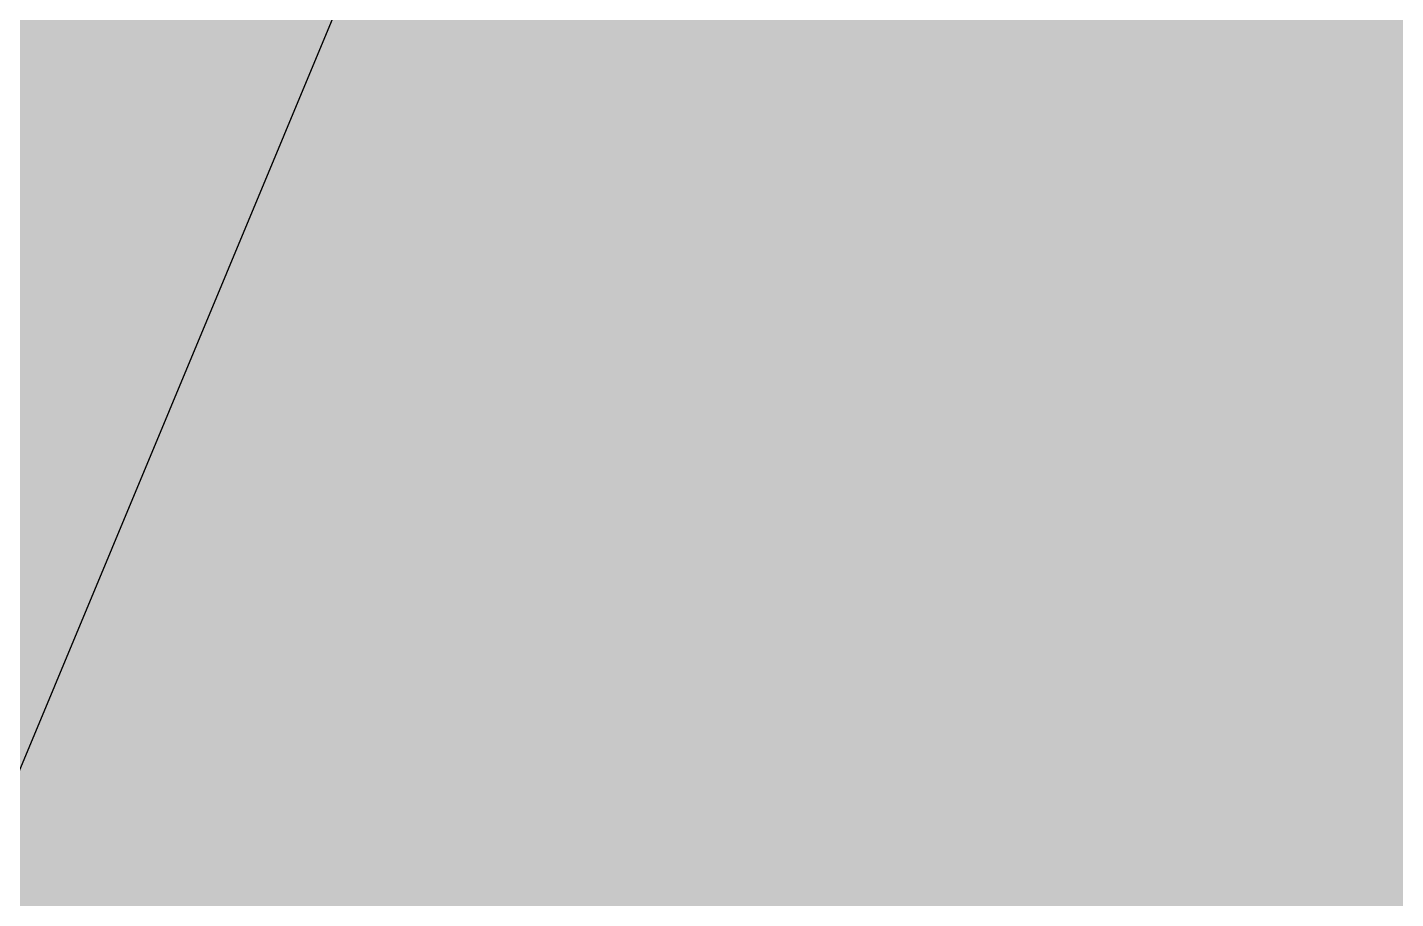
# Model space of a CAD drawing. Header units: metres. Extents: x 349021 to 349543, y 9281040 to 9281959.
# Drawn here: x 349202.9598 to 349203.1575, y 9281042.3145 to 9281042.4404 of the extents above; entities that cross this region are included whole.
import ezdxf

# ---------------------------------------------------------------- set-up
doc = ezdxf.new("R2010")
doc.units = ezdxf.units.M
doc.header["$LTSCALE"] = 0.25
doc.layers.add('ISO-3D', color=7, linetype='CONTINUOUS', lineweight=13)
doc.layers.add('LLAMADAS-NUM', color=30, linetype='CONTINUOUS', lineweight=25, true_color=0xc05014)

msp = doc.modelspace()

# ---------------------------------------------------------------- linework, layer by layer
at = {"layer": 'ISO-3D', "true_color": 0x9e9c96}
for points in [[(349202.96792, 9281042.45464), (349202.98057, 9281042.44733), (349202.95521, 9281042.44731), (349202.96787, 9281042.44)], [(349202.99328, 9281042.45467), (349203.00613, 9281042.44724), (349202.98057, 9281042.44733), (349202.99343, 9281042.43991)], [(349203.01884, 9281042.45458), (349203.0317, 9281042.44715), (349203.00613, 9281042.44724), (349203.01899, 9281042.43982)], [(349203.0444, 9281042.45448), (349203.05726, 9281042.44706), (349203.0317, 9281042.44715), (349203.04455, 9281042.43973)], [(349203.06996, 9281042.45439), (349203.08282, 9281042.44697), (349203.05726, 9281042.44706), (349203.07012, 9281042.43964)], [(349203.09552, 9281042.4543), (349203.10838, 9281042.44688), (349203.08282, 9281042.44697), (349203.09568, 9281042.43955)], [(349203.12108, 9281042.45421), (349203.13394, 9281042.44679), (349203.10838, 9281042.44688), (349203.12124, 9281042.43945)], [(349203.14664, 9281042.45412), (349203.1595, 9281042.4467), (349203.13394, 9281042.44679), (349203.1468, 9281042.43936)], [(349202.96122, 9281042.45116), (349202.97421, 9281042.44366), (349202.94829, 9281042.4437), (349202.96128, 9281042.4362)], [(349202.98714, 9281042.45112), (349203.00013, 9281042.44362), (349202.97421, 9281042.44366), (349202.9872, 9281042.43616)], [(349203.01305, 9281042.45109), (349203.02604, 9281042.44359), (349203.00013, 9281042.44362), (349203.01312, 9281042.43612)], [(349203.03897, 9281042.45105), (349203.05196, 9281042.44355), (349203.02604, 9281042.44359), (349203.03903, 9281042.43609)], [(349203.06489, 9281042.45101), (349203.07788, 9281042.44351), (349203.05196, 9281042.44355), (349203.06495, 9281042.43605)], [(349203.09081, 9281042.45098), (349203.1038, 9281042.44348), (349203.07788, 9281042.44351), (349203.09087, 9281042.43601)], [(349203.11672, 9281042.45094), (349203.12971, 9281042.44344), (349203.1038, 9281042.44348), (349203.11679, 9281042.43598)], [(349203.14264, 9281042.4509), (349203.15563, 9281042.4434), (349203.12971, 9281042.44344), (349203.1427, 9281042.43594)], [(349203.16856, 9281042.45087), (349203.18155, 9281042.44337), (349203.15563, 9281042.4434), (349203.16862, 9281042.4359)], [(349202.95521, 9281042.44731), (349202.96787, 9281042.44), (349202.94251, 9281042.43997), (349202.95517, 9281042.43267)], [(349202.98057, 9281042.44733), (349202.99343, 9281042.43991), (349202.96787, 9281042.44), (349202.98073, 9281042.43258)], [(349203.00613, 9281042.44724), (349203.01899, 9281042.43982), (349202.99343, 9281042.43991), (349203.00629, 9281042.43248)], [(349203.0317, 9281042.44715), (349203.04455, 9281042.43973), (349203.01899, 9281042.43982), (349203.03185, 9281042.43239)], [(349203.05726, 9281042.44706), (349203.07012, 9281042.43964), (349203.04455, 9281042.43973), (349203.05741, 9281042.4323)], [(349203.08282, 9281042.44697), (349203.09568, 9281042.43955), (349203.07012, 9281042.43964), (349203.08297, 9281042.43221)], [(349203.10838, 9281042.44688), (349203.12124, 9281042.43945), (349203.09568, 9281042.43955), (349203.10854, 9281042.43212)], [(349203.13394, 9281042.44679), (349203.1468, 9281042.43936), (349203.12124, 9281042.43945), (349203.1341, 9281042.43203)], [(349203.1595, 9281042.4467), (349203.17236, 9281042.43927), (349203.1468, 9281042.43936), (349203.15966, 9281042.43194)], [(349202.94829, 9281042.4437), (349202.96128, 9281042.4362), (349202.93536, 9281042.43623), (349202.94835, 9281042.42873)], [(349202.97421, 9281042.44366), (349202.9872, 9281042.43616), (349202.96128, 9281042.4362), (349202.97427, 9281042.4287)], [(349203.00013, 9281042.44362), (349203.01312, 9281042.43612), (349202.9872, 9281042.43616), (349203.00019, 9281042.42866)], [(349203.02604, 9281042.44359), (349203.03903, 9281042.43609), (349203.01312, 9281042.43612), (349203.02611, 9281042.42862)], [(349203.05196, 9281042.44355), (349203.06495, 9281042.43605), (349203.03903, 9281042.43609), (349203.05202, 9281042.42859)], [(349203.07788, 9281042.44351), (349203.09087, 9281042.43601), (349203.06495, 9281042.43605), (349203.07794, 9281042.42855)], [(349203.1038, 9281042.44348), (349203.11679, 9281042.43598), (349203.09087, 9281042.43601), (349203.10386, 9281042.42851)], [(349203.12971, 9281042.44344), (349203.1427, 9281042.43594), (349203.11679, 9281042.43598), (349203.12978, 9281042.42848)], [(349203.15563, 9281042.4434), (349203.16862, 9281042.4359), (349203.1427, 9281042.43594), (349203.15569, 9281042.42844)], [(349202.96787, 9281042.44), (349202.98073, 9281042.43258), (349202.95517, 9281042.43267), (349202.96803, 9281042.42524)], [(349202.99343, 9281042.43991), (349203.00629, 9281042.43248), (349202.98073, 9281042.43258), (349202.99359, 9281042.42515)], [(349203.01899, 9281042.43982), (349203.03185, 9281042.43239), (349203.00629, 9281042.43248), (349203.01915, 9281042.42506)], [(349203.04455, 9281042.43973), (349203.05741, 9281042.4323), (349203.03185, 9281042.43239), (349203.04471, 9281042.42497)], [(349203.07012, 9281042.43964), (349203.08297, 9281042.43221), (349203.05741, 9281042.4323), (349203.07027, 9281042.42488)], [(349203.09568, 9281042.43955), (349203.10854, 9281042.43212), (349203.08297, 9281042.43221), (349203.09583, 9281042.42479)], [(349203.12124, 9281042.43945), (349203.1341, 9281042.43203), (349203.10854, 9281042.43212), (349203.12139, 9281042.4247)], [(349203.1468, 9281042.43936), (349203.15966, 9281042.43194), (349203.1341, 9281042.43203), (349203.14696, 9281042.42461)], [(349202.96128, 9281042.4362), (349202.97427, 9281042.4287), (349202.94835, 9281042.42873), (349202.96134, 9281042.42123)], [(349202.9872, 9281042.43616), (349203.00019, 9281042.42866), (349202.97427, 9281042.4287), (349202.98726, 9281042.4212)], [(349203.01312, 9281042.43612), (349203.02611, 9281042.42862), (349203.00019, 9281042.42866), (349203.01318, 9281042.42116)], [(349203.03903, 9281042.43609), (349203.05202, 9281042.42859), (349203.02611, 9281042.42862), (349203.0391, 9281042.42112)], [(349203.06495, 9281042.43605), (349203.07794, 9281042.42855), (349203.05202, 9281042.42859), (349203.06501, 9281042.42109)], [(349203.09087, 9281042.43601), (349203.10386, 9281042.42851), (349203.07794, 9281042.42855), (349203.09093, 9281042.42105)], [(349203.11679, 9281042.43598), (349203.12978, 9281042.42848), (349203.10386, 9281042.42851), (349203.11685, 9281042.42101)], [(349203.1427, 9281042.43594), (349203.15569, 9281042.42844), (349203.12978, 9281042.42848), (349203.14277, 9281042.42098)], [(349203.16862, 9281042.4359), (349203.18161, 9281042.4284), (349203.15569, 9281042.42844), (349203.16868, 9281042.42094)], [(349202.95517, 9281042.43267), (349202.96803, 9281042.42524), (349202.94247, 9281042.42533), (349202.95533, 9281042.41791)], [(349202.98073, 9281042.43258), (349202.99359, 9281042.42515), (349202.96803, 9281042.42524), (349202.98089, 9281042.41782)], [(349203.00629, 9281042.43248), (349203.01915, 9281042.42506), (349202.99359, 9281042.42515), (349203.00645, 9281042.41773)], [(349203.03185, 9281042.43239), (349203.04471, 9281042.42497), (349203.01915, 9281042.42506), (349203.03201, 9281042.41764)], [(349203.05741, 9281042.4323), (349203.07027, 9281042.42488), (349203.04471, 9281042.42497), (349203.05757, 9281042.41755)], [(349203.08297, 9281042.43221), (349203.09583, 9281042.42479), (349203.07027, 9281042.42488), (349203.08313, 9281042.41745)], [(349203.10854, 9281042.43212), (349203.12139, 9281042.4247), (349203.09583, 9281042.42479), (349203.10869, 9281042.41736)], [(349203.1341, 9281042.43203), (349203.14696, 9281042.42461), (349203.12139, 9281042.4247), (349203.13425, 9281042.41727)], [(349203.15966, 9281042.43194), (349203.17252, 9281042.42452), (349203.14696, 9281042.42461), (349203.15981, 9281042.41718)], [(349202.94835, 9281042.42873), (349202.96134, 9281042.42123), (349202.93543, 9281042.42127), (349202.94842, 9281042.41377)], [(349202.97427, 9281042.4287), (349202.98726, 9281042.4212), (349202.96134, 9281042.42123), (349202.97434, 9281042.41373)], [(349203.00019, 9281042.42866), (349203.01318, 9281042.42116), (349202.98726, 9281042.4212), (349203.00025, 9281042.4137)], [(349203.02611, 9281042.42862), (349203.0391, 9281042.42112), (349203.01318, 9281042.42116), (349203.02617, 9281042.41366)], [(349203.05202, 9281042.42859), (349203.06501, 9281042.42109), (349203.0391, 9281042.42112), (349203.05209, 9281042.41362)], [(349203.07794, 9281042.42855), (349203.09093, 9281042.42105), (349203.06501, 9281042.42109), (349203.078, 9281042.41359)], [(349203.10386, 9281042.42851), (349203.11685, 9281042.42101), (349203.09093, 9281042.42105), (349203.10392, 9281042.41355)], [(349203.12978, 9281042.42848), (349203.14277, 9281042.42098), (349203.11685, 9281042.42101), (349203.12984, 9281042.41351)], [(349203.15569, 9281042.42844), (349203.16868, 9281042.42094), (349203.14277, 9281042.42098), (349203.15576, 9281042.41348)], [(349202.96803, 9281042.42524), (349202.98089, 9281042.41782), (349202.95533, 9281042.41791), (349202.96819, 9281042.41048)], [(349202.99359, 9281042.42515), (349203.00645, 9281042.41773), (349202.98089, 9281042.41782), (349202.99375, 9281042.41039)], [(349203.01915, 9281042.42506), (349203.03201, 9281042.41764), (349203.00645, 9281042.41773), (349203.01931, 9281042.4103)], [(349203.04471, 9281042.42497), (349203.05757, 9281042.41755), (349203.03201, 9281042.41764), (349203.04487, 9281042.41021)], [(349203.07027, 9281042.42488), (349203.08313, 9281042.41745), (349203.05757, 9281042.41755), (349203.07043, 9281042.41012)], [(349203.09583, 9281042.42479), (349203.10869, 9281042.41736), (349203.08313, 9281042.41745), (349203.09599, 9281042.41003)], [(349203.12139, 9281042.4247), (349203.13425, 9281042.41727), (349203.10869, 9281042.41736), (349203.12155, 9281042.40994)], [(349203.14696, 9281042.42461), (349203.15981, 9281042.41718), (349203.13425, 9281042.41727), (349203.14711, 9281042.40985)], [(349202.96134, 9281042.42123), (349202.97434, 9281042.41373), (349202.94842, 9281042.41377), (349202.96141, 9281042.40627)], [(349202.98726, 9281042.4212), (349203.00025, 9281042.4137), (349202.97434, 9281042.41373), (349202.98733, 9281042.40623)], [(349203.01318, 9281042.42116), (349203.02617, 9281042.41366), (349203.00025, 9281042.4137), (349203.01324, 9281042.4062)], [(349203.0391, 9281042.42112), (349203.05209, 9281042.41362), (349203.02617, 9281042.41366), (349203.03916, 9281042.40616)], [(349203.06501, 9281042.42109), (349203.078, 9281042.41359), (349203.05209, 9281042.41362), (349203.06508, 9281042.40612)], [(349203.09093, 9281042.42105), (349203.10392, 9281042.41355), (349203.078, 9281042.41359), (349203.091, 9281042.40609)], [(349203.11685, 9281042.42101), (349203.12984, 9281042.41351), (349203.10392, 9281042.41355), (349203.11691, 9281042.40605)], [(349203.14277, 9281042.42098), (349203.15576, 9281042.41348), (349203.12984, 9281042.41351), (349203.14283, 9281042.40601)], [(349203.16868, 9281042.42094), (349203.18167, 9281042.41344), (349203.15576, 9281042.41348), (349203.16875, 9281042.40598)], [(349202.95533, 9281042.41791), (349202.96819, 9281042.41048), (349202.94263, 9281042.41058), (349202.95549, 9281042.40315)], [(349202.98089, 9281042.41782), (349202.99375, 9281042.41039), (349202.96819, 9281042.41048), (349202.98105, 9281042.40306)], [(349203.00645, 9281042.41773), (349203.01931, 9281042.4103), (349202.99375, 9281042.41039), (349203.00661, 9281042.40297)], [(349203.03201, 9281042.41764), (349203.04487, 9281042.41021), (349203.01931, 9281042.4103), (349203.03217, 9281042.40288)], [(349203.05757, 9281042.41755), (349203.07043, 9281042.41012), (349203.04487, 9281042.41021), (349203.05773, 9281042.40279)], [(349203.08313, 9281042.41745), (349203.09599, 9281042.41003), (349203.07043, 9281042.41012), (349203.08329, 9281042.4027)], [(349203.10869, 9281042.41736), (349203.12155, 9281042.40994), (349203.09599, 9281042.41003), (349203.10885, 9281042.40261)], [(349203.13425, 9281042.41727), (349203.14711, 9281042.40985), (349203.12155, 9281042.40994), (349203.13441, 9281042.40252)], [(349203.15981, 9281042.41718), (349203.17267, 9281042.40976), (349203.14711, 9281042.40985), (349203.15997, 9281042.40242)], [(349202.94842, 9281042.41377), (349202.96141, 9281042.40627), (349202.93549, 9281042.4063), (349202.94848, 9281042.3988)], [(349202.97434, 9281042.41373), (349202.98733, 9281042.40623), (349202.96141, 9281042.40627), (349202.9744, 9281042.39877)], [(349203.00025, 9281042.4137), (349203.01324, 9281042.4062), (349202.98733, 9281042.40623), (349203.00032, 9281042.39873)], [(349203.02617, 9281042.41366), (349203.03916, 9281042.40616), (349203.01324, 9281042.4062), (349203.02623, 9281042.3987)], [(349203.05209, 9281042.41362), (349203.06508, 9281042.40612), (349203.03916, 9281042.40616), (349203.05215, 9281042.39866)], [(349203.078, 9281042.41359), (349203.091, 9281042.40609), (349203.06508, 9281042.40612), (349203.07807, 9281042.39862)], [(349203.10392, 9281042.41355), (349203.11691, 9281042.40605), (349203.091, 9281042.40609), (349203.10399, 9281042.39859)], [(349203.12984, 9281042.41351), (349203.14283, 9281042.40601), (349203.11691, 9281042.40605), (349203.1299, 9281042.39855)], [(349203.15576, 9281042.41348), (349203.16875, 9281042.40598), (349203.14283, 9281042.40601), (349203.15582, 9281042.39851)], [(349202.96819, 9281042.41048), (349202.98105, 9281042.40306), (349202.95549, 9281042.40315), (349202.96834, 9281042.39573)], [(349202.99375, 9281042.41039), (349203.00661, 9281042.40297), (349202.98105, 9281042.40306), (349202.99391, 9281042.39564)], [(349203.01931, 9281042.4103), (349203.03217, 9281042.40288), (349203.00661, 9281042.40297), (349203.01947, 9281042.39555)], [(349203.04487, 9281042.41021), (349203.05773, 9281042.40279), (349203.03217, 9281042.40288), (349203.04503, 9281042.39545)], [(349203.07043, 9281042.41012), (349203.08329, 9281042.4027), (349203.05773, 9281042.40279), (349203.07059, 9281042.39536)], [(349203.09599, 9281042.41003), (349203.10885, 9281042.40261), (349203.08329, 9281042.4027), (349203.09615, 9281042.39527)], [(349203.12155, 9281042.40994), (349203.13441, 9281042.40252), (349203.10885, 9281042.40261), (349203.12171, 9281042.39518)], [(349203.14711, 9281042.40985), (349203.15997, 9281042.40242), (349203.13441, 9281042.40252), (349203.14727, 9281042.39509)], [(349202.96141, 9281042.40627), (349202.9744, 9281042.39877), (349202.94848, 9281042.3988), (349202.96147, 9281042.3913)], [(349202.98733, 9281042.40623), (349203.00032, 9281042.39873), (349202.9744, 9281042.39877), (349202.98739, 9281042.39127)], [(349203.01324, 9281042.4062), (349203.02623, 9281042.3987), (349203.00032, 9281042.39873), (349203.01331, 9281042.39123)], [(349203.03916, 9281042.40616), (349203.05215, 9281042.39866), (349203.02623, 9281042.3987), (349203.03922, 9281042.3912)], [(349203.06508, 9281042.40612), (349203.07807, 9281042.39862), (349203.05215, 9281042.39866), (349203.06514, 9281042.39116)], [(349203.091, 9281042.40609), (349203.10399, 9281042.39859), (349203.07807, 9281042.39862), (349203.09106, 9281042.39112)], [(349203.11691, 9281042.40605), (349203.1299, 9281042.39855), (349203.10399, 9281042.39859), (349203.11698, 9281042.39109)], [(349203.14283, 9281042.40601), (349203.15582, 9281042.39851), (349203.1299, 9281042.39855), (349203.14289, 9281042.39105)], [(349203.16875, 9281042.40598), (349203.18174, 9281042.39848), (349203.15582, 9281042.39851), (349203.16881, 9281042.39101)], [(349202.95549, 9281042.40315), (349202.96834, 9281042.39573), (349202.94278, 9281042.39582), (349202.95564, 9281042.38839)], [(349202.98105, 9281042.40306), (349202.99391, 9281042.39564), (349202.96834, 9281042.39573), (349202.9812, 9281042.3883)], [(349203.00661, 9281042.40297), (349203.01947, 9281042.39555), (349202.99391, 9281042.39564), (349203.00676, 9281042.38821)], [(349203.03217, 9281042.40288), (349203.04503, 9281042.39545), (349203.01947, 9281042.39555), (349203.03233, 9281042.38812)], [(349203.05773, 9281042.40279), (349203.07059, 9281042.39536), (349203.04503, 9281042.39545), (349203.05789, 9281042.38803)], [(349203.08329, 9281042.4027), (349203.09615, 9281042.39527), (349203.07059, 9281042.39536), (349203.08345, 9281042.38794)], [(349203.10885, 9281042.40261), (349203.12171, 9281042.39518), (349203.09615, 9281042.39527), (349203.10901, 9281042.38785)], [(349203.13441, 9281042.40252), (349203.14727, 9281042.39509), (349203.12171, 9281042.39518), (349203.13457, 9281042.38776)], [(349203.15997, 9281042.40242), (349203.17283, 9281042.395), (349203.14727, 9281042.39509), (349203.16013, 9281042.38767)], [(349202.94848, 9281042.3988), (349202.96147, 9281042.3913), (349202.93555, 9281042.39134), (349202.94854, 9281042.38384)], [(349202.9744, 9281042.39877), (349202.98739, 9281042.39127), (349202.96147, 9281042.3913), (349202.97446, 9281042.3838)], [(349203.00032, 9281042.39873), (349203.01331, 9281042.39123), (349202.98739, 9281042.39127), (349203.00038, 9281042.38377)], [(349203.02623, 9281042.3987), (349203.03922, 9281042.3912), (349203.01331, 9281042.39123), (349203.0263, 9281042.38373)], [(349203.05215, 9281042.39866), (349203.06514, 9281042.39116), (349203.03922, 9281042.3912), (349203.05221, 9281042.3837)], [(349203.07807, 9281042.39862), (349203.09106, 9281042.39112), (349203.06514, 9281042.39116), (349203.07813, 9281042.38366)], [(349203.10399, 9281042.39859), (349203.11698, 9281042.39109), (349203.09106, 9281042.39112), (349203.10405, 9281042.38362)], [(349203.1299, 9281042.39855), (349203.14289, 9281042.39105), (349203.11698, 9281042.39109), (349203.12997, 9281042.38359)], [(349203.15582, 9281042.39851), (349203.16881, 9281042.39101), (349203.14289, 9281042.39105), (349203.15588, 9281042.38355)], [(349202.96834, 9281042.39573), (349202.9812, 9281042.3883), (349202.95564, 9281042.38839), (349202.9685, 9281042.38097)], [(349202.99391, 9281042.39564), (349203.00676, 9281042.38821), (349202.9812, 9281042.3883), (349202.99406, 9281042.38088)], [(349203.01947, 9281042.39555), (349203.03233, 9281042.38812), (349203.00676, 9281042.38821), (349203.01962, 9281042.38079)], [(349203.04503, 9281042.39545), (349203.05789, 9281042.38803), (349203.03233, 9281042.38812), (349203.04518, 9281042.3807)], [(349203.07059, 9281042.39536), (349203.08345, 9281042.38794), (349203.05789, 9281042.38803), (349203.07075, 9281042.38061)], [(349203.09615, 9281042.39527), (349203.10901, 9281042.38785), (349203.08345, 9281042.38794), (349203.09631, 9281042.38052)], [(349203.12171, 9281042.39518), (349203.13457, 9281042.38776), (349203.10901, 9281042.38785), (349203.12187, 9281042.38042)], [(349203.14727, 9281042.39509), (349203.16013, 9281042.38767), (349203.13457, 9281042.38776), (349203.14743, 9281042.38033)], [(349202.96147, 9281042.3913), (349202.97446, 9281042.3838), (349202.94854, 9281042.38384), (349202.96154, 9281042.37634)], [(349202.98739, 9281042.39127), (349203.00038, 9281042.38377), (349202.97446, 9281042.3838), (349202.98745, 9281042.3763)], [(349203.01331, 9281042.39123), (349203.0263, 9281042.38373), (349203.00038, 9281042.38377), (349203.01337, 9281042.37627)], [(349203.03922, 9281042.3912), (349203.05221, 9281042.3837), (349203.0263, 9281042.38373), (349203.03929, 9281042.37623)], [(349203.06514, 9281042.39116), (349203.07813, 9281042.38366), (349203.05221, 9281042.3837), (349203.0652, 9281042.3762)], [(349203.09106, 9281042.39112), (349203.10405, 9281042.38362), (349203.07813, 9281042.38366), (349203.09112, 9281042.37616)], [(349203.11698, 9281042.39109), (349203.12997, 9281042.38359), (349203.10405, 9281042.38362), (349203.11704, 9281042.37612)], [(349203.14289, 9281042.39105), (349203.15588, 9281042.38355), (349203.12997, 9281042.38359), (349203.14296, 9281042.37609)], [(349203.16881, 9281042.39101), (349203.1818, 9281042.38351), (349203.15588, 9281042.38355), (349203.16887, 9281042.37605)], [(349202.95564, 9281042.38839), (349202.9685, 9281042.38097), (349202.94294, 9281042.38106), (349202.9558, 9281042.37364)], [(349202.9812, 9281042.3883), (349202.99406, 9281042.38088), (349202.9685, 9281042.38097), (349202.98136, 9281042.37355)], [(349203.00676, 9281042.38821), (349203.01962, 9281042.38079), (349202.99406, 9281042.38088), (349203.00692, 9281042.37345)], [(349203.03233, 9281042.38812), (349203.04518, 9281042.3807), (349203.01962, 9281042.38079), (349203.03248, 9281042.37336)], [(349203.05789, 9281042.38803), (349203.07075, 9281042.38061), (349203.04518, 9281042.3807), (349203.05804, 9281042.37327)], [(349203.08345, 9281042.38794), (349203.09631, 9281042.38052), (349203.07075, 9281042.38061), (349203.0836, 9281042.37318)], [(349203.10901, 9281042.38785), (349203.12187, 9281042.38042), (349203.09631, 9281042.38052), (349203.10917, 9281042.37309)], [(349203.13457, 9281042.38776), (349203.14743, 9281042.38033), (349203.12187, 9281042.38042), (349203.13473, 9281042.373)], [(349203.16013, 9281042.38767), (349203.17299, 9281042.38024), (349203.14743, 9281042.38033), (349203.16029, 9281042.37291)], [(349202.94854, 9281042.38384), (349202.96154, 9281042.37634), (349202.93562, 9281042.37638), (349202.94861, 9281042.36888)], [(349202.97446, 9281042.3838), (349202.98745, 9281042.3763), (349202.96154, 9281042.37634), (349202.97453, 9281042.36884)], [(349203.00038, 9281042.38377), (349203.01337, 9281042.37627), (349202.98745, 9281042.3763), (349203.00044, 9281042.3688)], [(349203.0263, 9281042.38373), (349203.03929, 9281042.37623), (349203.01337, 9281042.37627), (349203.02636, 9281042.36877)], [(349203.05221, 9281042.3837), (349203.0652, 9281042.3762), (349203.03929, 9281042.37623), (349203.05228, 9281042.36873)], [(349203.07813, 9281042.38366), (349203.09112, 9281042.37616), (349203.0652, 9281042.3762), (349203.0782, 9281042.3687)], [(349203.10405, 9281042.38362), (349203.11704, 9281042.37612), (349203.09112, 9281042.37616), (349203.10411, 9281042.36866)], [(349203.12997, 9281042.38359), (349203.14296, 9281042.37609), (349203.11704, 9281042.37612), (349203.13003, 9281042.36862)], [(349203.15588, 9281042.38355), (349203.16887, 9281042.37605), (349203.14296, 9281042.37609), (349203.15595, 9281042.36859)], [(349202.9685, 9281042.38097), (349202.98136, 9281042.37355), (349202.9558, 9281042.37364), (349202.96866, 9281042.36621)], [(349202.99406, 9281042.38088), (349203.00692, 9281042.37345), (349202.98136, 9281042.37355), (349202.99422, 9281042.36612)], [(349203.01962, 9281042.38079), (349203.03248, 9281042.37336), (349203.00692, 9281042.37345), (349203.01978, 9281042.36603)], [(349203.04518, 9281042.3807), (349203.05804, 9281042.37327), (349203.03248, 9281042.37336), (349203.04534, 9281042.36594)], [(349203.07075, 9281042.38061), (349203.0836, 9281042.37318), (349203.05804, 9281042.37327), (349203.0709, 9281042.36585)], [(349203.09631, 9281042.38052), (349203.10917, 9281042.37309), (349203.0836, 9281042.37318), (349203.09646, 9281042.36576)], [(349203.12187, 9281042.38042), (349203.13473, 9281042.373), (349203.10917, 9281042.37309), (349203.12202, 9281042.36567)], [(349203.14743, 9281042.38033), (349203.16029, 9281042.37291), (349203.13473, 9281042.373), (349203.14759, 9281042.36558)], [(349202.96154, 9281042.37634), (349202.97453, 9281042.36884), (349202.94861, 9281042.36888), (349202.9616, 9281042.36138)], [(349202.98745, 9281042.3763), (349203.00044, 9281042.3688), (349202.97453, 9281042.36884), (349202.98752, 9281042.36134)], [(349203.01337, 9281042.37627), (349203.02636, 9281042.36877), (349203.00044, 9281042.3688), (349203.01343, 9281042.3613)], [(349203.03929, 9281042.37623), (349203.05228, 9281042.36873), (349203.02636, 9281042.36877), (349203.03935, 9281042.36127)], [(349203.0652, 9281042.3762), (349203.0782, 9281042.3687), (349203.05228, 9281042.36873), (349203.06527, 9281042.36123)], [(349203.09112, 9281042.37616), (349203.10411, 9281042.36866), (349203.0782, 9281042.3687), (349203.09119, 9281042.3612)], [(349203.11704, 9281042.37612), (349203.13003, 9281042.36862), (349203.10411, 9281042.36866), (349203.1171, 9281042.36116)], [(349203.14296, 9281042.37609), (349203.15595, 9281042.36859), (349203.13003, 9281042.36862), (349203.14302, 9281042.36112)], [(349203.16887, 9281042.37605), (349203.18186, 9281042.36855), (349203.15595, 9281042.36859), (349203.16894, 9281042.36109)], [(349202.9558, 9281042.37364), (349202.96866, 9281042.36621), (349202.9431, 9281042.3663), (349202.95596, 9281042.35888)], [(349202.98136, 9281042.37355), (349202.99422, 9281042.36612), (349202.96866, 9281042.36621), (349202.98152, 9281042.35879)], [(349203.00692, 9281042.37345), (349203.01978, 9281042.36603), (349202.99422, 9281042.36612), (349203.00708, 9281042.3587)], [(349203.03248, 9281042.37336), (349203.04534, 9281042.36594), (349203.01978, 9281042.36603), (349203.03264, 9281042.35861)], [(349203.05804, 9281042.37327), (349203.0709, 9281042.36585), (349203.04534, 9281042.36594), (349203.0582, 9281042.35852)], [(349203.0836, 9281042.37318), (349203.09646, 9281042.36576), (349203.0709, 9281042.36585), (349203.08376, 9281042.35842)], [(349203.10917, 9281042.37309), (349203.12202, 9281042.36567), (349203.09646, 9281042.36576), (349203.10932, 9281042.35833)], [(349203.13473, 9281042.373), (349203.14759, 9281042.36558), (349203.12202, 9281042.36567), (349203.13488, 9281042.35824)], [(349203.16029, 9281042.37291), (349203.17315, 9281042.36548), (349203.14759, 9281042.36558), (349203.16044, 9281042.35815)], [(349202.94861, 9281042.36888), (349202.9616, 9281042.36138), (349202.93568, 9281042.36141), (349202.94867, 9281042.35391)], [(349202.97453, 9281042.36884), (349202.98752, 9281042.36134), (349202.9616, 9281042.36138), (349202.97459, 9281042.35388)], [(349203.00044, 9281042.3688), (349203.01343, 9281042.3613), (349202.98752, 9281042.36134), (349203.00051, 9281042.35384)], [(349203.02636, 9281042.36877), (349203.03935, 9281042.36127), (349203.01343, 9281042.3613), (349203.02642, 9281042.3538)], [(349203.05228, 9281042.36873), (349203.06527, 9281042.36123), (349203.03935, 9281042.36127), (349203.05234, 9281042.35377)], [(349203.0782, 9281042.3687), (349203.09119, 9281042.3612), (349203.06527, 9281042.36123), (349203.07826, 9281042.35373)], [(349203.10411, 9281042.36866), (349203.1171, 9281042.36116), (349203.09119, 9281042.3612), (349203.10418, 9281042.3537)], [(349203.13003, 9281042.36862), (349203.14302, 9281042.36112), (349203.1171, 9281042.36116), (349203.13009, 9281042.35366)], [(349203.15595, 9281042.36859), (349203.16894, 9281042.36109), (349203.14302, 9281042.36112), (349203.15601, 9281042.35362)], [(349202.96866, 9281042.36621), (349202.98152, 9281042.35879), (349202.95596, 9281042.35888), (349202.96882, 9281042.35145)], [(349202.99422, 9281042.36612), (349203.00708, 9281042.3587), (349202.98152, 9281042.35879), (349202.99438, 9281042.35136)], [(349203.01978, 9281042.36603), (349203.03264, 9281042.35861), (349203.00708, 9281042.3587), (349203.01994, 9281042.35127)], [(349203.04534, 9281042.36594), (349203.0582, 9281042.35852), (349203.03264, 9281042.35861), (349203.0455, 9281042.35118)], [(349203.0709, 9281042.36585), (349203.08376, 9281042.35842), (349203.0582, 9281042.35852), (349203.07106, 9281042.35109)], [(349203.09646, 9281042.36576), (349203.10932, 9281042.35833), (349203.08376, 9281042.35842), (349203.09662, 9281042.351)], [(349203.12202, 9281042.36567), (349203.13488, 9281042.35824), (349203.10932, 9281042.35833), (349203.12218, 9281042.35091)], [(349203.14759, 9281042.36558), (349203.16044, 9281042.35815), (349203.13488, 9281042.35824), (349203.14774, 9281042.35082)], [(349202.9616, 9281042.36138), (349202.97459, 9281042.35388), (349202.94867, 9281042.35391), (349202.96166, 9281042.34641)], [(349202.98752, 9281042.36134), (349203.00051, 9281042.35384), (349202.97459, 9281042.35388), (349202.98758, 9281042.34638)], [(349203.01343, 9281042.3613), (349203.02642, 9281042.3538), (349203.00051, 9281042.35384), (349203.0135, 9281042.34634)], [(349203.03935, 9281042.36127), (349203.05234, 9281042.35377), (349203.02642, 9281042.3538), (349203.03941, 9281042.3463)], [(349203.06527, 9281042.36123), (349203.07826, 9281042.35373), (349203.05234, 9281042.35377), (349203.06533, 9281042.34627)], [(349203.09119, 9281042.3612), (349203.10418, 9281042.3537), (349203.07826, 9281042.35373), (349203.09125, 9281042.34623)], [(349203.1171, 9281042.36116), (349203.13009, 9281042.35366), (349203.10418, 9281042.3537), (349203.11717, 9281042.3462)], [(349203.14302, 9281042.36112), (349203.15601, 9281042.35362), (349203.13009, 9281042.35366), (349203.14308, 9281042.34616)], [(349203.16894, 9281042.36109), (349203.18193, 9281042.35359), (349203.15601, 9281042.35362), (349203.169, 9281042.34612)], [(349202.95596, 9281042.35888), (349202.96882, 9281042.35145), (349202.94326, 9281042.35155), (349202.95611, 9281042.34412)], [(349202.98152, 9281042.35879), (349202.99438, 9281042.35136), (349202.96882, 9281042.35145), (349202.98168, 9281042.34403)], [(349203.00708, 9281042.3587), (349203.01994, 9281042.35127), (349202.99438, 9281042.35136), (349203.00724, 9281042.34394)], [(349203.03264, 9281042.35861), (349203.0455, 9281042.35118), (349203.01994, 9281042.35127), (349203.0328, 9281042.34385)], [(349203.0582, 9281042.35852), (349203.07106, 9281042.35109), (349203.0455, 9281042.35118), (349203.05836, 9281042.34376)], [(349203.08376, 9281042.35842), (349203.09662, 9281042.351), (349203.07106, 9281042.35109), (349203.08392, 9281042.34367)], [(349203.10932, 9281042.35833), (349203.12218, 9281042.35091), (349203.09662, 9281042.351), (349203.10948, 9281042.34358)], [(349203.13488, 9281042.35824), (349203.14774, 9281042.35082), (349203.12218, 9281042.35091), (349203.13504, 9281042.34348)], [(349203.16044, 9281042.35815), (349203.1733, 9281042.35073), (349203.14774, 9281042.35082), (349203.1606, 9281042.34339)], [(349202.94867, 9281042.35391), (349202.96166, 9281042.34641), (349202.93574, 9281042.34645), (349202.94873, 9281042.33895)], [(349202.97459, 9281042.35388), (349202.98758, 9281042.34638), (349202.96166, 9281042.34641), (349202.97465, 9281042.33891)], [(349203.00051, 9281042.35384), (349203.0135, 9281042.34634), (349202.98758, 9281042.34638), (349203.00057, 9281042.33888)], [(349203.02642, 9281042.3538), (349203.03941, 9281042.3463), (349203.0135, 9281042.34634), (349203.02649, 9281042.33884)], [(349203.05234, 9281042.35377), (349203.06533, 9281042.34627), (349203.03941, 9281042.3463), (349203.0524, 9281042.3388)], [(349203.07826, 9281042.35373), (349203.09125, 9281042.34623), (349203.06533, 9281042.34627), (349203.07832, 9281042.33877)], [(349203.10418, 9281042.3537), (349203.11717, 9281042.3462), (349203.09125, 9281042.34623), (349203.10424, 9281042.33873)], [(349203.13009, 9281042.35366), (349203.14308, 9281042.34616), (349203.11717, 9281042.3462), (349203.13016, 9281042.3387)], [(349203.15601, 9281042.35362), (349203.169, 9281042.34612), (349203.14308, 9281042.34616), (349203.15607, 9281042.33866)], [(349202.96882, 9281042.35145), (349202.98168, 9281042.34403), (349202.95611, 9281042.34412), (349202.96897, 9281042.3367)], [(349202.99438, 9281042.35136), (349203.00724, 9281042.34394), (349202.98168, 9281042.34403), (349202.99453, 9281042.33661)], [(349203.01994, 9281042.35127), (349203.0328, 9281042.34385), (349203.00724, 9281042.34394), (349203.0201, 9281042.33652)], [(349203.0455, 9281042.35118), (349203.05836, 9281042.34376), (349203.0328, 9281042.34385), (349203.04566, 9281042.33642)], [(349203.07106, 9281042.35109), (349203.08392, 9281042.34367), (349203.05836, 9281042.34376), (349203.07122, 9281042.33633)], [(349203.09662, 9281042.351), (349203.10948, 9281042.34358), (349203.08392, 9281042.34367), (349203.09678, 9281042.33624)], [(349203.12218, 9281042.35091), (349203.13504, 9281042.34348), (349203.10948, 9281042.34358), (349203.12234, 9281042.33615)], [(349203.14774, 9281042.35082), (349203.1606, 9281042.34339), (349203.13504, 9281042.34348), (349203.1479, 9281042.33606)], [(349202.96166, 9281042.34641), (349202.97465, 9281042.33891), (349202.94873, 9281042.33895), (349202.96173, 9281042.33145)], [(349202.98758, 9281042.34638), (349203.00057, 9281042.33888), (349202.97465, 9281042.33891), (349202.98764, 9281042.33141)], [(349203.0135, 9281042.34634), (349203.02649, 9281042.33884), (349203.00057, 9281042.33888), (349203.01356, 9281042.33138)], [(349203.03941, 9281042.3463), (349203.0524, 9281042.3388), (349203.02649, 9281042.33884), (349203.03948, 9281042.33134)], [(349203.06533, 9281042.34627), (349203.07832, 9281042.33877), (349203.0524, 9281042.3388), (349203.06539, 9281042.3313)], [(349203.09125, 9281042.34623), (349203.10424, 9281042.33873), (349203.07832, 9281042.33877), (349203.09131, 9281042.33127)], [(349203.11717, 9281042.3462), (349203.13016, 9281042.3387), (349203.10424, 9281042.33873), (349203.11723, 9281042.33123)], [(349203.14308, 9281042.34616), (349203.15607, 9281042.33866), (349203.13016, 9281042.3387), (349203.14315, 9281042.3312)], [(349203.169, 9281042.34612), (349203.18199, 9281042.33862), (349203.15607, 9281042.33866), (349203.16906, 9281042.33116)], [(349202.95611, 9281042.34412), (349202.96897, 9281042.3367), (349202.94341, 9281042.33679), (349202.95627, 9281042.32936)], [(349202.98168, 9281042.34403), (349202.99453, 9281042.33661), (349202.96897, 9281042.3367), (349202.98183, 9281042.32927)], [(349203.00724, 9281042.34394), (349203.0201, 9281042.33652), (349202.99453, 9281042.33661), (349203.00739, 9281042.32918)], [(349203.0328, 9281042.34385), (349203.04566, 9281042.33642), (349203.0201, 9281042.33652), (349203.03295, 9281042.32909)], [(349203.05836, 9281042.34376), (349203.07122, 9281042.33633), (349203.04566, 9281042.33642), (349203.05852, 9281042.329)], [(349203.08392, 9281042.34367), (349203.09678, 9281042.33624), (349203.07122, 9281042.33633), (349203.08408, 9281042.32891)], [(349203.10948, 9281042.34358), (349203.12234, 9281042.33615), (349203.09678, 9281042.33624), (349203.10964, 9281042.32882)], [(349203.13504, 9281042.34348), (349203.1479, 9281042.33606), (349203.12234, 9281042.33615), (349203.1352, 9281042.32873)], [(349203.1606, 9281042.34339), (349203.17346, 9281042.33597), (349203.1479, 9281042.33606), (349203.16076, 9281042.32864)], [(349202.94873, 9281042.33895), (349202.96173, 9281042.33145), (349202.93581, 9281042.33149), (349202.9488, 9281042.32399)], [(349202.97465, 9281042.33891), (349202.98764, 9281042.33141), (349202.96173, 9281042.33145), (349202.97472, 9281042.32395)], [(349203.00057, 9281042.33888), (349203.01356, 9281042.33138), (349202.98764, 9281042.33141), (349203.00063, 9281042.32391)], [(349203.02649, 9281042.33884), (349203.03948, 9281042.33134), (349203.01356, 9281042.33138), (349203.02655, 9281042.32388)], [(349203.0524, 9281042.3388), (349203.06539, 9281042.3313), (349203.03948, 9281042.33134), (349203.05247, 9281042.32384)], [(349203.07832, 9281042.33877), (349203.09131, 9281042.33127), (349203.06539, 9281042.3313), (349203.07839, 9281042.3238)], [(349203.10424, 9281042.33873), (349203.11723, 9281042.33123), (349203.09131, 9281042.33127), (349203.1043, 9281042.32377)], [(349203.13016, 9281042.3387), (349203.14315, 9281042.3312), (349203.11723, 9281042.33123), (349203.13022, 9281042.32373)], [(349203.15607, 9281042.33866), (349203.16906, 9281042.33116), (349203.14315, 9281042.3312), (349203.15614, 9281042.3237)], [(349202.96897, 9281042.3367), (349202.98183, 9281042.32927), (349202.95627, 9281042.32936), (349202.96913, 9281042.32194)], [(349202.99453, 9281042.33661), (349203.00739, 9281042.32918), (349202.98183, 9281042.32927), (349202.99469, 9281042.32185)], [(349203.0201, 9281042.33652), (349203.03295, 9281042.32909), (349203.00739, 9281042.32918), (349203.02025, 9281042.32176)], [(349203.04566, 9281042.33642), (349203.05852, 9281042.329), (349203.03295, 9281042.32909), (349203.04581, 9281042.32167)], [(349203.07122, 9281042.33633), (349203.08408, 9281042.32891), (349203.05852, 9281042.329), (349203.07138, 9281042.32158)], [(349203.09678, 9281042.33624), (349203.10964, 9281042.32882), (349203.08408, 9281042.32891), (349203.09694, 9281042.32148)], [(349203.12234, 9281042.33615), (349203.1352, 9281042.32873), (349203.10964, 9281042.32882), (349203.1225, 9281042.32139)], [(349203.1479, 9281042.33606), (349203.16076, 9281042.32864), (349203.1352, 9281042.32873), (349203.14806, 9281042.3213)], [(349202.96173, 9281042.33145), (349202.97472, 9281042.32395), (349202.9488, 9281042.32399), (349202.96179, 9281042.31649)], [(349202.98764, 9281042.33141), (349203.00063, 9281042.32391), (349202.97472, 9281042.32395), (349202.98771, 9281042.31645)], [(349203.01356, 9281042.33138), (349203.02655, 9281042.32388), (349203.00063, 9281042.32391), (349203.01362, 9281042.31641)], [(349203.03948, 9281042.33134), (349203.05247, 9281042.32384), (349203.02655, 9281042.32388), (349203.03954, 9281042.31638)], [(349203.06539, 9281042.3313), (349203.07839, 9281042.3238), (349203.05247, 9281042.32384), (349203.06546, 9281042.31634)], [(349203.09131, 9281042.33127), (349203.1043, 9281042.32377), (349203.07839, 9281042.3238), (349203.09138, 9281042.3163)], [(349203.11723, 9281042.33123), (349203.13022, 9281042.32373), (349203.1043, 9281042.32377), (349203.11729, 9281042.31627)], [(349203.14315, 9281042.3312), (349203.15614, 9281042.3237), (349203.13022, 9281042.32373), (349203.14321, 9281042.31623)], [(349203.16906, 9281042.33116), (349203.18205, 9281042.32366), (349203.15614, 9281042.3237), (349203.16913, 9281042.3162)], [(349202.95627, 9281042.32936), (349202.96913, 9281042.32194), (349202.94357, 9281042.32203), (349202.95643, 9281042.31461)], [(349202.98183, 9281042.32927), (349202.99469, 9281042.32185), (349202.96913, 9281042.32194), (349202.98199, 9281042.31452)], [(349203.00739, 9281042.32918), (349203.02025, 9281042.32176), (349202.99469, 9281042.32185), (349203.00755, 9281042.31442)], [(349203.03295, 9281042.32909), (349203.04581, 9281042.32167), (349203.02025, 9281042.32176), (349203.03311, 9281042.31433)], [(349203.05852, 9281042.329), (349203.07138, 9281042.32158), (349203.04581, 9281042.32167), (349203.05867, 9281042.31424)], [(349203.08408, 9281042.32891), (349203.09694, 9281042.32148), (349203.07138, 9281042.32158), (349203.08423, 9281042.31415)], [(349203.10964, 9281042.32882), (349203.1225, 9281042.32139), (349203.09694, 9281042.32148), (349203.1098, 9281042.31406)], [(349203.1352, 9281042.32873), (349203.14806, 9281042.3213), (349203.1225, 9281042.32139), (349203.13536, 9281042.31397)], [(349203.16076, 9281042.32864), (349203.17362, 9281042.32121), (349203.14806, 9281042.3213), (349203.16092, 9281042.31388)], [(349202.9488, 9281042.32399), (349202.96179, 9281042.31649), (349202.93587, 9281042.31652), (349202.94886, 9281042.30902)], [(349202.97472, 9281042.32395), (349202.98771, 9281042.31645), (349202.96179, 9281042.31649), (349202.97478, 9281042.30899)], [(349203.00063, 9281042.32391), (349203.01362, 9281042.31641), (349202.98771, 9281042.31645), (349203.0007, 9281042.30895)], [(349203.02655, 9281042.32388), (349203.03954, 9281042.31638), (349203.01362, 9281042.31641), (349203.02661, 9281042.30891)], [(349203.05247, 9281042.32384), (349203.06546, 9281042.31634), (349203.03954, 9281042.31638), (349203.05253, 9281042.30888)], [(349203.07839, 9281042.3238), (349203.09138, 9281042.3163), (349203.06546, 9281042.31634), (349203.07845, 9281042.30884)], [(349203.1043, 9281042.32377), (349203.11729, 9281042.31627), (349203.09138, 9281042.3163), (349203.10437, 9281042.3088)], [(349203.13022, 9281042.32373), (349203.14321, 9281042.31623), (349203.11729, 9281042.31627), (349203.13028, 9281042.30877)], [(349203.15614, 9281042.3237), (349203.16913, 9281042.3162), (349203.14321, 9281042.31623), (349203.1562, 9281042.30873)], [(349202.96913, 9281042.32194), (349202.98199, 9281042.31452), (349202.95643, 9281042.31461), (349202.96929, 9281042.30718)], [(349202.99469, 9281042.32185), (349203.00755, 9281042.31442), (349202.98199, 9281042.31452), (349202.99485, 9281042.30709)], [(349203.02025, 9281042.32176), (349203.03311, 9281042.31433), (349203.00755, 9281042.31442), (349203.02041, 9281042.307)], [(349203.04581, 9281042.32167), (349203.05867, 9281042.31424), (349203.03311, 9281042.31433), (349203.04597, 9281042.30691)], [(349203.07138, 9281042.32158), (349203.08423, 9281042.31415), (349203.05867, 9281042.31424), (349203.07153, 9281042.30682)], [(349203.09694, 9281042.32148), (349203.1098, 9281042.31406), (349203.08423, 9281042.31415), (349203.09709, 9281042.30673)], [(349203.1225, 9281042.32139), (349203.13536, 9281042.31397), (349203.1098, 9281042.31406), (349203.12265, 9281042.30664)], [(349203.14806, 9281042.3213), (349203.16092, 9281042.31388), (349203.13536, 9281042.31397), (349203.14822, 9281042.30655)], [(349202.96179, 9281042.31649), (349202.97478, 9281042.30899), (349202.94886, 9281042.30902), (349202.96185, 9281042.30152)], [(349202.98771, 9281042.31645), (349203.0007, 9281042.30895), (349202.97478, 9281042.30899), (349202.98777, 9281042.30149)], [(349203.01362, 9281042.31641), (349203.02661, 9281042.30891), (349203.0007, 9281042.30895), (349203.01369, 9281042.30145)], [(349203.03954, 9281042.31638), (349203.05253, 9281042.30888), (349203.02661, 9281042.30891), (349203.0396, 9281042.30141)], [(349203.06546, 9281042.31634), (349203.07845, 9281042.30884), (349203.05253, 9281042.30888), (349203.06552, 9281042.30138)], [(349203.09138, 9281042.3163), (349203.10437, 9281042.3088), (349203.07845, 9281042.30884), (349203.09144, 9281042.30134)], [(349203.11729, 9281042.31627), (349203.13028, 9281042.30877), (349203.10437, 9281042.3088), (349203.11736, 9281042.3013)], [(349203.14321, 9281042.31623), (349203.1562, 9281042.30873), (349203.13028, 9281042.30877), (349203.14327, 9281042.30127)], [(349203.16913, 9281042.3162), (349203.18212, 9281042.3087), (349203.1562, 9281042.30873), (349203.16919, 9281042.30123)], [(349202.95643, 9281042.31461), (349202.96929, 9281042.30718), (349202.94373, 9281042.30727), (349202.95659, 9281042.29985)], [(349202.98199, 9281042.31452), (349202.99485, 9281042.30709), (349202.96929, 9281042.30718), (349202.98215, 9281042.29976)]]:
    msp.add_solid(points, dxfattribs=at)
at = {"layer": 'LLAMADAS-NUM'}
msp.add_line((349202.92111, 9281042.243), (349203.00572, 9281042.44608), dxfattribs=at)

doc.saveas('drawing.dxf')
